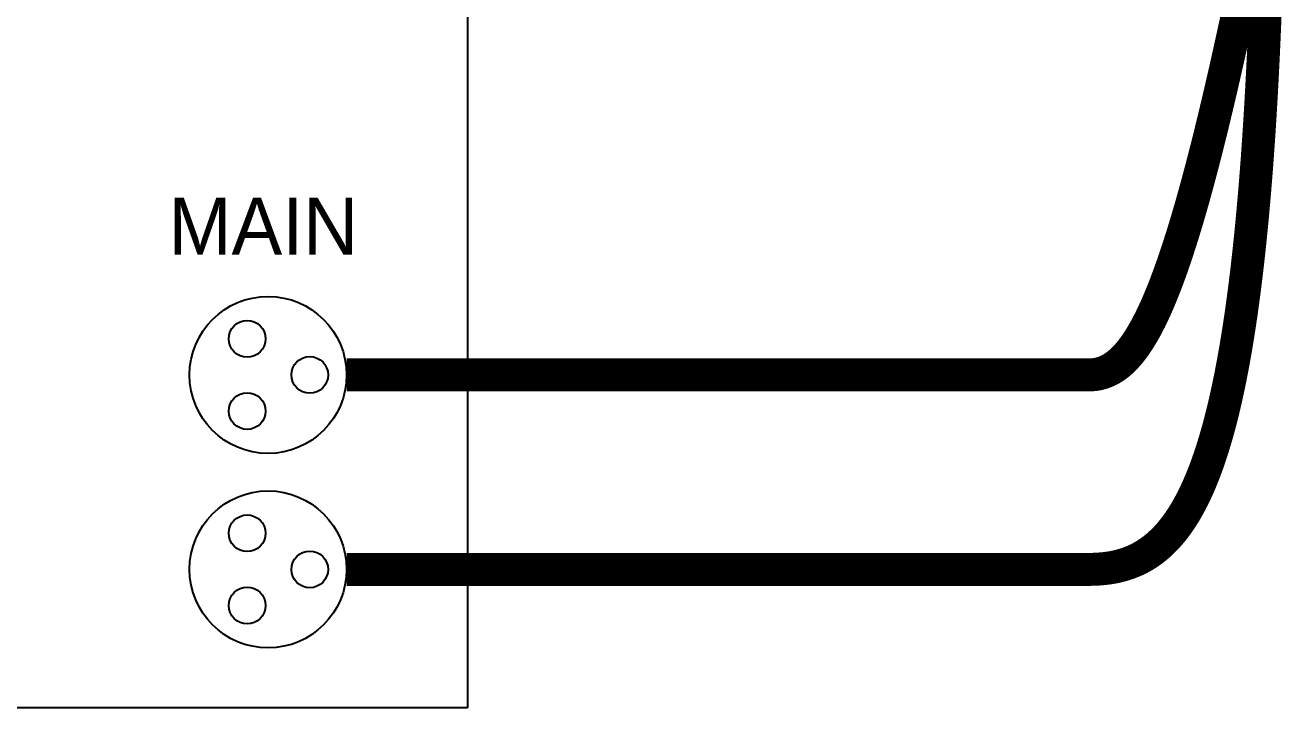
# Model space of a CAD drawing. Header units: millimetres. Extents: x 88 to 97873, y 32 to 55088.
# Drawn here: x 2886 to 3840, y 8223 to 8741 of the extents above; entities that cross this region are included whole.
import ezdxf

# ---------------------------------------------------------------- set-up
doc = ezdxf.new("R2010")
doc.units = ezdxf.units.MM
doc.header["$LTSCALE"] = 0.3
doc.layers.add('Ligação exterior', color=171, linetype='Continuous')
doc.styles.add('Standar', font='GOTHIC.TTF', dxfattribs={"height": 1.35})

msp = doc.modelspace()

# ---------------------------------------------------------------- linework, layer by layer
at = {"color": 30, "const_width": 25}
for points in [[(3693.53, 8327.76), (3693.76, 8327.76), (3693.99, 8327.76), (3694.22, 8327.77), (3694.45, 8327.77), (3694.68, 8327.77), (3694.91, 8327.77), (3695.14, 8327.77), (3695.37, 8327.78), (3695.6, 8327.78), (3695.83, 8327.78), (3696.06, 8327.79), (3696.29, 8327.79), (3696.51, 8327.8), (3696.74, 8327.8), (3696.97, 8327.81), (3697.2, 8327.82), (3697.43, 8327.82), (3697.65, 8327.83), (3697.88, 8327.84), (3698.11, 8327.85), (3698.34, 8327.86), (3698.56, 8327.87), (3698.79, 8327.88), (3699.02, 8327.89), (3699.25, 8327.9), (3699.47, 8327.91), (3699.7, 8327.92), (3699.92, 8327.93), (3700.15, 8327.95), (3700.38, 8327.96), (3700.6, 8327.97), (3700.83, 8327.99), (3701.05, 8328), (3701.28, 8328.01), (3701.5, 8328.03), (3701.73, 8328.05), (3701.95, 8328.06), (3702.18, 8328.08), (3702.4, 8328.1), (3702.63, 8328.11), (3702.85, 8328.13), (3703.08, 8328.15), (3703.3, 8328.17), (3703.52, 8328.19), (3703.75, 8328.21), (3703.97, 8328.23), (3704.2, 8328.25), (3704.42, 8328.28), (3704.64, 8328.3), (3704.86, 8328.32), (3705.09, 8328.34), (3705.31, 8328.37), (3705.53, 8328.39), (3705.76, 8328.42), (3705.98, 8328.44), (3706.2, 8328.47), (3706.42, 8328.49), (3706.64, 8328.52), (3706.86, 8328.55), (3707.09, 8328.58), (3707.31, 8328.61), (3707.53, 8328.64), (3707.75, 8328.66), (3707.97, 8328.69), (3708.19, 8328.73), (3708.41, 8328.76), (3708.63, 8328.79), (3708.85, 8328.82), (3709.07, 8328.85), (3709.29, 8328.89), (3709.51, 8328.92), (3709.73, 8328.96), (3709.95, 8328.99), (3710.17, 8329.03), (3710.39, 8329.06), (3710.61, 8329.1), (3710.83, 8329.14), (3711.04, 8329.17), (3711.26, 8329.21), (3711.48, 8329.25), (3711.7, 8329.29), (3711.92, 8329.33), (3712.13, 8329.37), (3712.35, 8329.41), (3712.57, 8329.46), (3712.79, 8329.5), (3713, 8329.54), (3713.22, 8329.59), (3713.44, 8329.63), (3713.65, 8329.67), (3713.87, 8329.72), (3714.09, 8329.77), (3714.3, 8329.81), (3714.52, 8329.86), (3714.74, 8329.91), (3714.95, 8329.96), (3715.17, 8330), (3715.38, 8330.05), (3715.6, 8330.1), (3715.81, 8330.16), (3716.03, 8330.21), (3716.24, 8330.26), (3716.46, 8330.31), (3716.67, 8330.36), (3716.89, 8330.42), (3717.1, 8330.47), (3717.31, 8330.53), (3717.53, 8330.58), (3717.74, 8330.64), (3717.95, 8330.7), (3718.17, 8330.75), (3718.38, 8330.81), (3718.59, 8330.87), (3718.81, 8330.93), (3719.02, 8330.99), (3719.23, 8331.05), (3719.44, 8331.11), (3719.66, 8331.18), (3719.87, 8331.24), (3720.08, 8331.3), (3720.29, 8331.37), (3720.5, 8331.43), (3720.71, 8331.5), (3720.93, 8331.56), (3721.14, 8331.63), (3721.35, 8331.7), (3721.56, 8331.76), (3721.77, 8331.83), (3721.98, 8331.9), (3722.19, 8331.97), (3722.4, 8332.04), (3722.61, 8332.11), (3722.82, 8332.18), (3723.03, 8332.26), (3723.24, 8332.33), (3723.45, 8332.4), (3723.66, 8332.48), (3723.87, 8332.55), (3724.07, 8332.63), (3724.28, 8332.71), (3724.49, 8332.78), (3724.7, 8332.86), (3724.91, 8332.94), (3725.12, 8333.02), (3725.32, 8333.1), (3725.53, 8333.18), (3725.74, 8333.26), (3725.95, 8333.35), (3726.15, 8333.43), (3726.36, 8333.51), (3726.57, 8333.6), (3726.77, 8333.68), (3726.98, 8333.77), (3727.19, 8333.85), (3727.39, 8333.94), (3727.6, 8334.03), (3727.8, 8334.12), (3728.01, 8334.21), (3728.21, 8334.3), (3728.42, 8334.39), (3728.62, 8334.48), (3728.83, 8334.57), (3729.03, 8334.66), (3729.24, 8334.76), (3729.44, 8334.85), (3729.65, 8334.95), (3729.85, 8335.04), (3730.06, 8335.14), (3730.26, 8335.24), (3730.46, 8335.34), (3730.67, 8335.43), (3730.87, 8335.53), (3731.07, 8335.63), (3731.28, 8335.74), (3731.48, 8335.84), (3731.68, 8335.94), (3731.88, 8336.04), (3732.09, 8336.15), (3732.29, 8336.25), (3732.49, 8336.36), (3732.69, 8336.47), (3732.89, 8336.57), (3733.09, 8336.68), (3733.29, 8336.79), (3733.5, 8336.9), (3733.7, 8337.01), (3733.9, 8337.12), (3734.1, 8337.23), (3734.3, 8337.34), (3734.5, 8337.46), (3734.7, 8337.57), (3734.9, 8337.69), (3735.1, 8337.8), (3735.3, 8337.92), (3735.5, 8338.04), (3735.7, 8338.16), (3735.9, 8338.27), (3736.09, 8338.39), (3736.29, 8338.51), (3736.49, 8338.64), (3736.69, 8338.76), (3736.89, 8338.88), (3737.09, 8339), (3737.28, 8339.13), (3737.48, 8339.26), (3737.68, 8339.38), (3737.88, 8339.51), (3738.07, 8339.64), (3738.27, 8339.76), (3738.47, 8339.89), (3738.66, 8340.02), (3738.86, 8340.16), (3739.06, 8340.29), (3739.25, 8340.42), (3739.45, 8340.55), (3739.64, 8340.69), (3739.84, 8340.82), (3740.03, 8340.96), (3740.23, 8341.1), (3740.42, 8341.24), (3740.62, 8341.37), (3740.81, 8341.51), (3741.01, 8341.65), (3741.2, 8341.8), (3741.4, 8341.94), (3741.59, 8342.08), (3741.78, 8342.22), (3741.98, 8342.37), (3742.17, 8342.51), (3742.37, 8342.66), (3742.56, 8342.81), (3742.75, 8342.96), (3742.94, 8343.1), (3743.14, 8343.25), (3743.33, 8343.41), (3743.52, 8343.56), (3743.71, 8343.71), (3743.91, 8343.86), (3744.1, 8344.02), (3744.29, 8344.17), (3744.48, 8344.33), (3744.67, 8344.48), (3744.86, 8344.64), (3745.05, 8344.8), (3745.24, 8344.96), (3745.43, 8345.12), (3745.62, 8345.28), (3745.81, 8345.44), (3746, 8345.61), (3746.19, 8345.77), (3746.38, 8345.94), (3746.57, 8346.1), (3746.76, 8346.27), (3746.95, 8346.44), (3747.14, 8346.61), (3747.33, 8346.78), (3747.52, 8346.95), (3747.71, 8347.12), (3747.89, 8347.29), (3748.08, 8347.46), (3748.27, 8347.64), (3748.46, 8347.81), (3748.64, 8347.99), (3748.83, 8348.16), (3749.02, 8348.34), (3749.21, 8348.52), (3749.39, 8348.7), (3749.58, 8348.88), (3749.77, 8349.06), (3749.95, 8349.24), (3750.14, 8349.43), (3750.32, 8349.61), (3750.51, 8349.8), (3750.69, 8349.98), (3750.88, 8350.17), (3751.07, 8350.36), (3751.25, 8350.55), (3751.43, 8350.74), (3751.62, 8350.93), (3751.8, 8351.12), (3751.99, 8351.31), (3752.17, 8351.51), (3752.36, 8351.7), (3752.54, 8351.9), (3752.72, 8352.1), (3752.91, 8352.29), (3753.09, 8352.49), (3753.27, 8352.69), (3753.46, 8352.89), (3753.64, 8353.09), (3753.82, 8353.3), (3754, 8353.5), (3754.18, 8353.7), (3754.37, 8353.91), (3754.55, 8354.12), (3754.73, 8354.32), (3754.91, 8354.53), (3755.09, 8354.74), (3755.27, 8354.95), (3755.45, 8355.16), (3755.63, 8355.38), (3755.81, 8355.59), (3755.99, 8355.81), (3756.17, 8356.02), (3756.35, 8356.24), (3756.53, 8356.46), (3756.71, 8356.67), (3756.89, 8356.89), (3757.07, 8357.11), (3757.25, 8357.34), (3757.43, 8357.56), (3757.61, 8357.78), (3757.79, 8358.01), (3757.96, 8358.23), (3758.14, 8358.46), (3758.32, 8358.69), (3758.5, 8358.92), (3758.68, 8359.15), (3758.85, 8359.38), (3759.03, 8359.61), (3759.21, 8359.84), (3759.38, 8360.08), (3759.56, 8360.31), (3759.74, 8360.55), (3759.91, 8360.78), (3760.09, 8361.02), (3760.26, 8361.26), (3760.44, 8361.5), (3760.62, 8361.74), (3760.79, 8361.99), (3760.97, 8362.23), (3761.14, 8362.47), (3761.32, 8362.72), (3761.49, 8362.97), (3761.66, 8363.21), (3761.84, 8363.46), (3762.01, 8363.71), (3762.19, 8363.96), (3762.36, 8364.22), (3762.53, 8364.47), (3762.71, 8364.72), (3762.88, 8364.98), (3763.05, 8365.23), (3763.22, 8365.49), (3763.4, 8365.75), (3763.57, 8366.01), (3763.74, 8366.27), (3763.91, 8366.53), (3764.08, 8366.8), (3764.26, 8367.06), (3764.43, 8367.32), (3764.6, 8367.59), (3764.77, 8367.86), (3764.94, 8368.13), (3765.11, 8368.4), (3765.28, 8368.67), (3765.45, 8368.94), (3765.62, 8369.21), (3765.79, 8369.48), (3765.96, 8369.76), (3766.13, 8370.04), (3766.3, 8370.31), (3766.47, 8370.59), (3766.64, 8370.87), (3766.8, 8371.15), (3766.97, 8371.43), (3767.14, 8371.72), (3767.31, 8372), (3767.48, 8372.29), (3767.65, 8372.57), (3767.81, 8372.86), (3767.98, 8373.15), (3768.15, 8373.44), (3768.31, 8373.73), (3768.48, 8374.02), (3768.65, 8374.31), (3768.81, 8374.61), (3768.98, 8374.9), (3769.15, 8375.2), (3769.31, 8375.5), (3769.48, 8375.8), (3769.64, 8376.1), (3769.81, 8376.4), (3769.97, 8376.7), (3770.14, 8377), (3770.3, 8377.31), (3770.47, 8377.62), (3770.63, 8377.92), (3770.79, 8378.23), (3770.96, 8378.54), (3771.12, 8378.85), (3771.29, 8379.16), (3771.45, 8379.48), (3771.61, 8379.79), (3771.77, 8380.11), (3771.94, 8380.42), (3772.1, 8380.74), (3772.26, 8381.06), (3772.42, 8381.38), (3772.59, 8381.7), (3772.75, 8382.02), (3772.91, 8382.35), (3773.07, 8382.67), (3773.23, 8383), (3773.39, 8383.32), (3773.55, 8383.65), (3773.71, 8383.98), (3773.87, 8384.31), (3774.03, 8384.65), (3774.19, 8384.98), (3774.35, 8385.31), (3774.51, 8385.65), (3774.67, 8385.99), (3774.83, 8386.33), (3774.99, 8386.66), (3775.15, 8387.01), (3775.31, 8387.35), (3775.47, 8387.69), (3775.62, 8388.03), (3775.78, 8388.38), (3775.94, 8388.73), (3776.1, 8389.08), (3776.26, 8389.42), (3776.41, 8389.78), (3776.57, 8390.13), (3776.73, 8390.48), (3776.88, 8390.83), (3777.04, 8391.19), (3777.2, 8391.55), (3777.35, 8391.9), (3777.51, 8392.26), (3777.66, 8392.62), (3777.82, 8392.99), (3777.97, 8393.35), (3778.13, 8393.71), (3778.28, 8394.08), (3778.44, 8394.45), (3778.59, 8394.81), (3778.75, 8395.18), (3778.9, 8395.55), (3779.05, 8395.93), (3779.21, 8396.3), (3779.36, 8396.67), (3779.52, 8397.05), (3779.67, 8397.43), (3779.82, 8397.81), (3779.97, 8398.19), (3780.13, 8398.57), (3780.28, 8398.95), (3780.43, 8399.33), (3780.58, 8399.72), (3780.73, 8400.1), (3780.89, 8400.49), (3781.04, 8400.88), (3781.19, 8401.27), (3781.34, 8401.66), (3781.49, 8402.05), (3781.64, 8402.45), (3781.79, 8402.84), (3781.94, 8403.24), (3782.09, 8403.64), (3782.24, 8404.04), (3782.39, 8404.44), (3782.54, 8404.84), (3782.69, 8405.24), (3782.84, 8405.65), (3782.98, 8406.05), (3783.13, 8406.46), (3783.28, 8406.87), (3783.43, 8407.28), (3783.58, 8407.69), (3783.72, 8408.1), (3783.87, 8408.52), (3784.02, 8408.93), (3784.17, 8409.35), (3784.31, 8409.76), (3784.46, 8410.18), (3784.61, 8410.6), (3784.75, 8411.03), (3784.9, 8411.45), (3785.04, 8411.87), (3785.19, 8412.3), (3785.33, 8412.73), (3785.48, 8413.16), (3785.62, 8413.59), (3785.77, 8414.02), (3785.91, 8414.45), (3786.06, 8414.88), (3786.2, 8415.32), (3786.35, 8415.76), (3786.49, 8416.19), (3786.63, 8416.63), (3786.78, 8417.08), (3786.92, 8417.52), (3787.06, 8417.96), (3787.21, 8418.41), (3787.35, 8418.85), (3787.49, 8419.3), (3787.63, 8419.75), (3787.77, 8420.2), (3787.92, 8420.65), (3788.06, 8421.11), (3788.2, 8421.56), (3788.34, 8422.02), (3788.48, 8422.48), (3788.62, 8422.93), (3788.76, 8423.39), (3788.9, 8423.86), (3789.04, 8424.32), (3789.18, 8424.78), (3789.32, 8425.25), (3789.46, 8425.72), (3789.6, 8426.19), (3789.74, 8426.66), (3789.88, 8427.13), (3790.02, 8427.6), (3790.16, 8428.08), (3790.29, 8428.55), (3790.43, 8429.03), (3790.57, 8429.51), (3790.71, 8429.99), (3790.84, 8430.47), (3790.98, 8430.95), (3791.12, 8431.44), (3791.25, 8431.93), (3791.39, 8432.41), (3791.53, 8432.9), (3791.66, 8433.39), (3791.8, 8433.88), (3791.94, 8434.38), (3792.07, 8434.87), (3792.21, 8435.37), (3792.34, 8435.87), (3792.48, 8436.36), (3792.61, 8436.87), (3792.75, 8437.37), (3792.88, 8437.87), (3793.01, 8438.38), (3793.15, 8438.88), (3793.28, 8439.39), (3793.41, 8439.9), (3793.55, 8440.41), (3793.68, 8440.92), (3793.81, 8441.44), (3793.95, 8441.95), (3794.08, 8442.47), (3794.21, 8442.99), (3794.34, 8443.51), (3794.47, 8444.03), (3794.6, 8444.55), (3794.74, 8445.07), (3794.87, 8445.6), (3795, 8446.13), (3795.13, 8446.66), (3795.26, 8447.19), (3795.39, 8447.72), (3795.52, 8448.25), (3795.65, 8448.79), (3795.78, 8449.32), (3795.91, 8449.86), (3796.04, 8450.4), (3796.17, 8450.94), (3796.29, 8451.48), (3796.42, 8452.03), (3796.55, 8452.57), (3796.68, 8453.12), (3796.81, 8453.67), (3796.93, 8454.22), (3797.06, 8454.77), (3797.19, 8455.32), (3797.32, 8455.87), (3797.44, 8456.43), (3797.57, 8456.99), (3797.7, 8457.55), (3797.82, 8458.11), (3797.95, 8458.67), (3798.07, 8459.23), (3798.2, 8459.8), (3798.32, 8460.36), (3798.45, 8460.93), (3798.57, 8461.5), (3798.7, 8462.07), (3798.82, 8462.65), (3798.95, 8463.22), (3799.07, 8463.8), (3799.2, 8464.37), (3799.32, 8464.95), (3799.44, 8465.53), (3799.57, 8466.12), (3799.69, 8466.7), (3799.81, 8467.29), (3799.93, 8467.87), (3800.06, 8468.46), (3800.18, 8469.05), (3800.3, 8469.64), (3800.42, 8470.24), (3800.54, 8470.83), (3800.66, 8471.43), (3800.79, 8472.03), (3800.91, 8472.63), (3801.03, 8473.23), (3801.15, 8473.83), (3801.27, 8474.43), (3801.39, 8475.04), (3801.51, 8475.65), (3801.63, 8476.26), (3801.75, 8476.87), (3801.86, 8477.48), (3801.98, 8478.09), (3802.1, 8478.71), (3802.22, 8479.33), (3802.34, 8479.95), (3802.46, 8480.57), (3802.57, 8481.19), (3802.69, 8481.81), (3802.81, 8482.44), (3802.93, 8483.06), (3803.04, 8483.69), (3803.16, 8484.32), (3803.28, 8484.95), (3803.39, 8485.59), (3803.51, 8486.22), (3803.62, 8486.86), (3803.74, 8487.5), (3803.85, 8488.14), (3803.97, 8488.78), (3804.08, 8489.42), (3804.2, 8490.07), (3804.31, 8490.71), (3804.43, 8491.36), (3804.54, 8492.01), (3804.66, 8492.66), (3804.77, 8493.32), (3804.88, 8493.97), (3805, 8494.63), (3805.11, 8495.28), (3805.22, 8495.94), (3805.33, 8496.61), (3805.45, 8497.27), (3805.56, 8497.93), (3805.67, 8498.6), (3805.78, 8499.27), (3805.89, 8499.94), (3806, 8500.61), (3806.11, 8501.28), (3806.22, 8501.96), (3806.34, 8502.63), (3806.45, 8503.31), (3806.56, 8503.99), (3806.67, 8504.67), (3806.77, 8505.35), (3806.88, 8506.04), (3806.99, 8506.73), (3807.1, 8507.41), (3807.21, 8508.1), (3807.32, 8508.8), (3807.43, 8509.49), (3807.54, 8510.18), (3807.64, 8510.88), (3807.75, 8511.58), (3807.86, 8512.28), (3807.96, 8512.98), (3808.07, 8513.68), (3808.18, 8514.39), (3808.28, 8515.1), (3808.39, 8515.8), (3808.5, 8516.52), (3808.6, 8517.23), (3808.71, 8517.94), (3808.81, 8518.66), (3808.92, 8519.37), (3809.02, 8520.09), (3809.13, 8520.81), (3809.23, 8521.54), (3809.34, 8522.26), (3809.44, 8522.99), (3809.54, 8523.71), (3809.65, 8524.44), (3809.75, 8525.17), (3809.85, 8525.91), (3809.96, 8526.64), (3810.06, 8527.38), (3810.16, 8528.12), (3810.26, 8528.86), (3810.37, 8529.6), (3810.47, 8530.34), (3810.57, 8531.09), (3810.67, 8531.83), (3810.77, 8532.58), (3810.87, 8533.33), (3810.97, 8534.08), (3811.07, 8534.84), (3811.17, 8535.59), (3811.27, 8536.35), (3811.37, 8537.11), (3811.47, 8537.87), (3811.57, 8538.63), (3811.67, 8539.4), (3811.77, 8540.16), (3811.87, 8540.93), (3811.97, 8541.7), (3812.06, 8542.47), (3812.16, 8543.25), (3812.26, 8544.02), (3812.36, 8544.8), (3812.45, 8545.58), (3812.55, 8546.36), (3812.65, 8547.14), (3812.74, 8547.93), (3812.84, 8548.71), (3812.94, 8549.5), (3813.03, 8550.29), (3813.13, 8551.08), (3813.22, 8551.87), (3813.32, 8552.67), (3813.41, 8553.47), (3813.51, 8554.27), (3813.6, 8555.07), (3813.69, 8555.87), (3813.79, 8556.67), (3813.88, 8557.48), (3813.98, 8558.29), (3814.07, 8559.1), (3814.16, 8559.91), (3814.25, 8560.72), (3814.35, 8561.54), (3814.44, 8562.35), (3814.53, 8563.17), (3814.62, 8563.99), (3814.72, 8564.82), (3814.81, 8565.64), (3814.9, 8566.47), (3814.99, 8567.29), (3815.08, 8568.12), (3815.17, 8568.96), (3815.26, 8569.79), (3815.35, 8570.62), (3815.44, 8571.46), (3815.53, 8572.3), (3815.62, 8573.14), (3815.71, 8573.98), (3815.8, 8574.83), (3815.88, 8575.68), (3815.97, 8576.52), (3816.06, 8577.37), (3816.15, 8578.23), (3816.24, 8579.08), (3816.32, 8579.94), (3816.41, 8580.8), (3816.5, 8581.65), (3816.58, 8582.52), (3816.67, 8583.38), (3816.76, 8584.25), (3816.84, 8585.11), (3816.93, 8585.98), (3817.01, 8586.85), (3817.1, 8587.73), (3817.18, 8588.6), (3817.27, 8589.48), (3817.35, 8590.36), (3817.44, 8591.24), (3817.52, 8592.12), (3817.61, 8593), (3817.69, 8593.89), (3817.77, 8594.78), (3817.86, 8595.67), (3817.94, 8596.56), (3818.02, 8597.45), (3818.1, 8598.35), (3818.19, 8599.25), (3818.27, 8600.15), (3818.35, 8601.05), (3818.43, 8601.95), (3818.51, 8602.86), (3818.59, 8603.76), (3818.68, 8604.67), (3818.76, 8605.59), (3818.84, 8606.5), (3818.92, 8607.41), (3819, 8608.33), (3819.08, 8609.25), (3819.16, 8610.17), (3819.23, 8611.09), (3819.31, 8612.02), (3819.39, 8612.95), (3819.47, 8613.87), (3819.55, 8614.8), (3819.63, 8615.74), (3819.7, 8616.67), (3819.78, 8617.61), (3819.86, 8618.55), (3819.94, 8619.49), (3820.01, 8620.43), (3820.09, 8621.37), (3820.17, 8622.32), (3820.24, 8623.27), (3820.32, 8624.22), (3820.39, 8625.17), (3820.47, 8626.13), (3820.54, 8627.08), (3820.62, 8628.04), (3820.69, 8629), (3820.77, 8629.96), (3820.84, 8630.93), (3820.92, 8631.89), (3820.99, 8632.86), (3821.06, 8633.83), (3821.14, 8634.8), (3821.21, 8635.78), (3821.28, 8636.75), (3821.35, 8637.73), (3821.43, 8638.71), (3821.5, 8639.69), (3821.57, 8640.68), (3821.64, 8641.66), (3821.71, 8642.65), (3821.78, 8643.64), (3821.85, 8644.63), (3821.92, 8645.63), (3821.99, 8646.62), (3822.06, 8647.62), (3822.13, 8648.62), (3822.2, 8649.63), (3822.27, 8650.63), (3822.34, 8651.64), (3822.41, 8652.64), (3822.48, 8653.65), (3822.55, 8654.67), (3822.62, 8655.68), (3822.68, 8656.7), (3822.75, 8657.72), (3822.82, 8658.74), (3822.89, 8659.76), (3822.95, 8660.78), (3823.02, 8661.81), (3823.09, 8662.84), (3823.15, 8663.87), (3823.22, 8664.9), (3823.28, 8665.94), (3823.35, 8666.98), (3823.41, 8668.01), (3823.48, 8669.06), (3823.54, 8670.1), (3823.61, 8671.14), (3823.67, 8672.19), (3823.74, 8673.24), (3823.8, 8674.29), (3823.86, 8675.35), (3823.93, 8676.4), (3823.99, 8677.46), (3824.05, 8678.52), (3824.11, 8679.58), (3824.18, 8680.64), (3824.24, 8681.71), (3824.3, 8682.78), (3824.36, 8683.85), (3824.42, 8684.92), (3824.48, 8685.99), (3824.54, 8687.07), (3824.61, 8688.15), (3824.67, 8689.23), (3824.73, 8690.31), (3824.79, 8691.4), (3824.84, 8692.48), (3824.9, 8693.57), (3824.96, 8694.66), (3825.02, 8695.76), (3825.08, 8696.85), (3825.14, 8697.95), (3825.2, 8699.05), (3825.25, 8700.15), (3825.31, 8701.26), (3825.37, 8702.36), (3825.43, 8703.47), (3825.48, 8704.58), (3825.54, 8705.69), (3825.6, 8706.81), (3825.65, 8707.92), (3825.71, 8709.04), (3825.76, 8710.16), (3825.82, 8711.29), (3825.87, 8712.41), (3825.93, 8713.54), (3825.98, 8714.67), (3826.04, 8715.8), (3826.09, 8716.93), (3826.15, 8718.07), (3826.2, 8719.21), (3826.25, 8720.35), (3826.31, 8721.49), (3826.36, 8722.63), (3826.41, 8723.78), (3826.46, 8724.93), (3826.51, 8726.08), (3826.57, 8727.23), (3826.62, 8728.39), (3826.67, 8729.55), (3826.72, 8730.71), (3826.77, 8731.87), (3826.82, 8733.03), (3826.87, 8734.2), (3826.92, 8735.37), (3826.97, 8736.54), (3827.02, 8737.71), (3827.07, 8738.88), (3827.12, 8740.06), (3827.17, 8741.24), (3827.22, 8742.42), (3827.27, 8743.6), (3827.31, 8744.79), (3827.36, 8745.98), (3827.41, 8747.17), (3827.46, 8748.36), (3827.5, 8749.56), (3827.55, 8750.75), (3827.6, 8751.95), (3827.64, 8753.15), (3827.69, 8754.36)], [(3130.33, 8327.76), (3693.53, 8327.76)]]:
    msp.add_lwpolyline(points, dxfattribs=at)
at = {"color": 1, "const_width": 25}
for points in [[(3693.53, 8475.33), (3693.65, 8475.33), (3693.77, 8475.33), (3693.89, 8475.33), (3694.01, 8475.34), (3694.13, 8475.34), (3694.25, 8475.34), (3694.37, 8475.34), (3694.49, 8475.34), (3694.61, 8475.35), (3694.73, 8475.35), (3694.85, 8475.36), (3694.97, 8475.36), (3695.09, 8475.36), (3695.21, 8475.37), (3695.33, 8475.38), (3695.45, 8475.38), (3695.57, 8475.39), (3695.69, 8475.39), (3695.81, 8475.4), (3695.93, 8475.41), (3696.05, 8475.42), (3696.17, 8475.42), (3696.29, 8475.43), (3696.41, 8475.44), (3696.52, 8475.45), (3696.64, 8475.46), (3696.76, 8475.47), (3696.88, 8475.48), (3697, 8475.49), (3697.12, 8475.51), (3697.24, 8475.52), (3697.36, 8475.53), (3697.48, 8475.54), (3697.6, 8475.56), (3697.72, 8475.57), (3697.83, 8475.58), (3697.95, 8475.6), (3698.07, 8475.61), (3698.19, 8475.63), (3698.31, 8475.64), (3698.43, 8475.66), (3698.55, 8475.68), (3698.67, 8475.69), (3698.78, 8475.71), (3698.9, 8475.73), (3699.02, 8475.75), (3699.14, 8475.77), (3699.26, 8475.78), (3699.38, 8475.8), (3699.5, 8475.82), (3699.61, 8475.84), (3699.73, 8475.87), (3699.85, 8475.89), (3699.97, 8475.91), (3700.09, 8475.93), (3700.21, 8475.95), (3700.33, 8475.98), (3700.44, 8476), (3700.56, 8476.02), (3700.68, 8476.05), (3700.8, 8476.07), (3700.92, 8476.1), (3701.03, 8476.12), (3701.15, 8476.15), (3701.27, 8476.18), (3701.39, 8476.2), (3701.51, 8476.23), (3701.62, 8476.26), (3701.74, 8476.29), (3701.86, 8476.32), (3701.98, 8476.35), (3702.1, 8476.38), (3702.21, 8476.41), (3702.33, 8476.44), (3702.45, 8476.47), (3702.57, 8476.5), (3702.69, 8476.53), (3702.8, 8476.56), (3702.92, 8476.6), (3703.04, 8476.63), (3703.16, 8476.66), (3703.27, 8476.7), (3703.39, 8476.73), (3703.51, 8476.77), (3703.63, 8476.8), (3703.74, 8476.84), (3703.86, 8476.88), (3703.98, 8476.92), (3704.1, 8476.95), (3704.21, 8476.99), (3704.33, 8477.03), (3704.45, 8477.07), (3704.57, 8477.11), (3704.68, 8477.15), (3704.8, 8477.19), (3704.92, 8477.23), (3705.04, 8477.27), (3705.15, 8477.32), (3705.27, 8477.36), (3705.39, 8477.4), (3705.51, 8477.44), (3705.62, 8477.49), (3705.74, 8477.53), (3705.86, 8477.58), (3705.97, 8477.62), (3706.09, 8477.67), (3706.21, 8477.72), (3706.33, 8477.76), (3706.44, 8477.81), (3706.56, 8477.86), (3706.68, 8477.91), (3706.79, 8477.96), (3706.91, 8478.01), (3707.03, 8478.06), (3707.15, 8478.11), (3707.26, 8478.16), (3707.38, 8478.21), (3707.5, 8478.26), (3707.61, 8478.32), (3707.73, 8478.37), (3707.85, 8478.42), (3707.96, 8478.48), (3708.08, 8478.53), (3708.2, 8478.59), (3708.31, 8478.64), (3708.43, 8478.7), (3708.55, 8478.76), (3708.67, 8478.82), (3708.78, 8478.87), (3708.9, 8478.93), (3709.02, 8478.99), (3709.13, 8479.05), (3709.25, 8479.11), (3709.37, 8479.17), (3709.48, 8479.23), (3709.6, 8479.3), (3709.72, 8479.36), (3709.83, 8479.42), (3709.95, 8479.48), (3710.07, 8479.55), (3710.18, 8479.61), (3710.3, 8479.68), (3710.42, 8479.74), (3710.53, 8479.81), (3710.65, 8479.88), (3710.77, 8479.94), (3710.88, 8480.01), (3711, 8480.08), (3711.12, 8480.15), (3711.23, 8480.22), (3711.35, 8480.29), (3711.47, 8480.36), (3711.58, 8480.43), (3711.7, 8480.5), (3711.82, 8480.57), (3711.93, 8480.65), (3712.05, 8480.72), (3712.17, 8480.79), (3712.28, 8480.87), (3712.4, 8480.94), (3712.52, 8481.02), (3712.63, 8481.1), (3712.75, 8481.17), (3712.87, 8481.25), (3712.98, 8481.33), (3713.1, 8481.41), (3713.22, 8481.48), (3713.33, 8481.56), (3713.45, 8481.64), (3713.56, 8481.73), (3713.68, 8481.81), (3713.8, 8481.89), (3713.91, 8481.97), (3714.03, 8482.05), (3714.15, 8482.14), (3714.26, 8482.22), (3714.38, 8482.31), (3714.5, 8482.39), (3714.61, 8482.48), (3714.73, 8482.57), (3714.85, 8482.65), (3714.96, 8482.74), (3715.08, 8482.83), (3715.2, 8482.92), (3715.31, 8483.01), (3715.43, 8483.1), (3715.55, 8483.19), (3715.66, 8483.28), (3715.78, 8483.37), (3715.89, 8483.47), (3716.01, 8483.56), (3716.13, 8483.65), (3716.24, 8483.75), (3716.36, 8483.84), (3716.48, 8483.94), (3716.59, 8484.04), (3716.71, 8484.13), (3716.83, 8484.23), (3716.94, 8484.33), (3717.06, 8484.43), (3717.18, 8484.53), (3717.29, 8484.63), (3717.41, 8484.73), (3717.53, 8484.83), (3717.64, 8484.93), (3717.76, 8485.03), (3717.88, 8485.14), (3717.99, 8485.24), (3718.11, 8485.34), (3718.23, 8485.45), (3718.34, 8485.56), (3718.46, 8485.66), (3718.58, 8485.77), (3718.69, 8485.88), (3718.81, 8485.98), (3718.93, 8486.09), (3719.04, 8486.2), (3719.16, 8486.31), (3719.28, 8486.42), (3719.39, 8486.54), (3719.51, 8486.65), (3719.63, 8486.76), (3719.74, 8486.87), (3719.86, 8486.99), (3719.98, 8487.1), (3720.09, 8487.22), (3720.21, 8487.33), (3720.33, 8487.45), (3720.44, 8487.57), (3720.56, 8487.69), (3720.68, 8487.8), (3720.79, 8487.92), (3720.91, 8488.04), (3721.03, 8488.16), (3721.14, 8488.28), (3721.26, 8488.41), (3721.38, 8488.53), (3721.49, 8488.65), (3721.61, 8488.78), (3721.73, 8488.9), (3721.84, 8489.03), (3721.96, 8489.15), (3722.08, 8489.28), (3722.19, 8489.41), (3722.31, 8489.53), (3722.43, 8489.66), (3722.55, 8489.79), (3722.66, 8489.92), (3722.78, 8490.05), (3722.9, 8490.18), (3723.01, 8490.31), (3723.13, 8490.45), (3723.25, 8490.58), (3723.36, 8490.71), (3723.48, 8490.85), (3723.6, 8490.98), (3723.72, 8491.12), (3723.83, 8491.26), (3723.95, 8491.39), (3724.07, 8491.53), (3724.18, 8491.67), (3724.3, 8491.81), (3724.42, 8491.95), (3724.54, 8492.09), (3724.65, 8492.23), (3724.77, 8492.38), (3724.89, 8492.52), (3725, 8492.66), (3725.12, 8492.81), (3725.24, 8492.95), (3725.36, 8493.1), (3725.47, 8493.24), (3725.59, 8493.39), (3725.71, 8493.54), (3725.83, 8493.69), (3725.94, 8493.84), (3726.06, 8493.99), (3726.18, 8494.14), (3726.3, 8494.29), (3726.41, 8494.44), (3726.53, 8494.6), (3726.65, 8494.75), (3726.77, 8494.9), (3726.88, 8495.06), (3727, 8495.21), (3727.12, 8495.37), (3727.24, 8495.53), (3727.35, 8495.69), (3727.47, 8495.84), (3727.59, 8496), (3727.71, 8496.16), (3727.83, 8496.33), (3727.94, 8496.49), (3728.06, 8496.65), (3728.18, 8496.81), (3728.3, 8496.98), (3728.42, 8497.14), (3728.53, 8497.31), (3728.65, 8497.47), (3728.77, 8497.64), (3728.89, 8497.81), (3729.01, 8497.97), (3729.12, 8498.14), (3729.24, 8498.31), (3729.36, 8498.48), (3729.48, 8498.65), (3729.6, 8498.83), (3729.71, 8499), (3729.83, 8499.17), (3729.95, 8499.35), (3730.07, 8499.52), (3730.19, 8499.7), (3730.31, 8499.87), (3730.42, 8500.05), (3730.54, 8500.23), (3730.66, 8500.41), (3730.78, 8500.59), (3730.9, 8500.77), (3731.02, 8500.95), (3731.13, 8501.13), (3731.25, 8501.31), (3731.37, 8501.5), (3731.49, 8501.68), (3731.61, 8501.87), (3731.73, 8502.05), (3731.85, 8502.24), (3731.97, 8502.43), (3732.08, 8502.61), (3732.2, 8502.8), (3732.32, 8502.99), (3732.44, 8503.18), (3732.56, 8503.37), (3732.68, 8503.57), (3732.8, 8503.76), (3732.92, 8503.95), (3733.04, 8504.15), (3733.16, 8504.34), (3733.27, 8504.54), (3733.39, 8504.73), (3733.51, 8504.93), (3733.63, 8505.13), (3733.75, 8505.33), (3733.87, 8505.53), (3733.99, 8505.73), (3734.11, 8505.93), (3734.23, 8506.13), (3734.35, 8506.33), (3734.47, 8506.54), (3734.59, 8506.74), (3734.71, 8506.95), (3734.83, 8507.15), (3734.95, 8507.36), (3735.07, 8507.57), (3735.19, 8507.78), (3735.31, 8507.99), (3735.42, 8508.2), (3735.54, 8508.41), (3735.66, 8508.62), (3735.78, 8508.83), (3735.9, 8509.05), (3736.02, 8509.26), (3736.14, 8509.48), (3736.26, 8509.69), (3736.38, 8509.91), (3736.5, 8510.13), (3736.63, 8510.34), (3736.75, 8510.56), (3736.87, 8510.78), (3736.99, 8511), (3737.11, 8511.23), (3737.23, 8511.45), (3737.35, 8511.67), (3737.47, 8511.9), (3737.59, 8512.12), (3737.71, 8512.35), (3737.83, 8512.57), (3737.95, 8512.8), (3738.07, 8513.03), (3738.19, 8513.26), (3738.31, 8513.49), (3738.43, 8513.72), (3738.55, 8513.95), (3738.67, 8514.18), (3738.8, 8514.42), (3738.92, 8514.65), (3739.04, 8514.89), (3739.16, 8515.12), (3739.28, 8515.36), (3739.4, 8515.6), (3739.52, 8515.83), (3739.64, 8516.07), (3739.76, 8516.31), (3739.89, 8516.55), (3740.01, 8516.8), (3740.13, 8517.04), (3740.25, 8517.28), (3740.37, 8517.53), (3740.49, 8517.77), (3740.62, 8518.02), (3740.74, 8518.27), (3740.86, 8518.51), (3740.98, 8518.76), (3741.1, 8519.01), (3741.22, 8519.26), (3741.35, 8519.51), (3741.47, 8519.77), (3741.59, 8520.02), (3741.71, 8520.27), (3741.83, 8520.53), (3741.96, 8520.78), (3742.08, 8521.04), (3742.2, 8521.3), (3742.32, 8521.56), (3742.45, 8521.81), (3742.57, 8522.07), (3742.69, 8522.34), (3742.81, 8522.6), (3742.94, 8522.86), (3743.06, 8523.12), (3743.18, 8523.39), (3743.3, 8523.65), (3743.43, 8523.92), (3743.55, 8524.19), (3743.67, 8524.46), (3743.8, 8524.72), (3743.92, 8524.99), (3744.04, 8525.27), (3744.16, 8525.54), (3744.29, 8525.81), (3744.41, 8526.08), (3744.53, 8526.36), (3744.66, 8526.63), (3744.78, 8526.91), (3744.9, 8527.19), (3745.03, 8527.46), (3745.15, 8527.74), (3745.27, 8528.02), (3745.4, 8528.3), (3745.52, 8528.58), (3745.65, 8528.87), (3745.77, 8529.15), (3745.89, 8529.44), (3746.02, 8529.72), (3746.14, 8530.01), (3746.27, 8530.29), (3746.39, 8530.58), (3746.51, 8530.87), (3746.64, 8531.16), (3746.76, 8531.45), (3746.89, 8531.74), (3747.01, 8532.04), (3747.14, 8532.33), (3747.26, 8532.62), (3747.39, 8532.92), (3747.51, 8533.22), (3747.63, 8533.51), (3747.76, 8533.81), (3747.88, 8534.11), (3748.01, 8534.41), (3748.13, 8534.71), (3748.26, 8535.01), (3748.38, 8535.32), (3748.51, 8535.62), (3748.63, 8535.93), (3748.76, 8536.23), (3748.89, 8536.54), (3749.01, 8536.85), (3749.14, 8537.15), (3749.26, 8537.46), (3749.39, 8537.77), (3749.51, 8538.09), (3749.64, 8538.4), (3749.76, 8538.71), (3749.89, 8539.03), (3750.02, 8539.34), (3750.14, 8539.66), (3750.27, 8539.97), (3750.39, 8540.29), (3750.52, 8540.61), (3750.65, 8540.93), (3750.77, 8541.25), (3750.9, 8541.57), (3751.03, 8541.9), (3751.15, 8542.22), (3751.28, 8542.55), (3751.41, 8542.87), (3751.53, 8543.2), (3751.66, 8543.53), (3751.79, 8543.85), (3751.91, 8544.18), (3752.04, 8544.52), (3752.17, 8544.85), (3752.29, 8545.18), (3752.42, 8545.51), (3752.55, 8545.85), (3752.68, 8546.18), (3752.8, 8546.52), (3752.93, 8546.86), (3753.06, 8547.2), (3753.19, 8547.54), (3753.31, 8547.88), (3753.44, 8548.22), (3753.57, 8548.56), (3753.7, 8548.9), (3753.82, 8549.25), (3753.95, 8549.59), (3754.08, 8549.94), (3754.21, 8550.29), (3754.34, 8550.64), (3754.46, 8550.99), (3754.59, 8551.34), (3754.72, 8551.69), (3754.85, 8552.04), (3754.98, 8552.39), (3755.11, 8552.75), (3755.24, 8553.1), (3755.37, 8553.46), (3755.49, 8553.82), (3755.62, 8554.18), (3755.75, 8554.54), (3755.88, 8554.9), (3756.01, 8555.26), (3756.14, 8555.62), (3756.27, 8555.98), (3756.4, 8556.35), (3756.53, 8556.71), (3756.66, 8557.08), (3756.79, 8557.45), (3756.92, 8557.82), (3757.05, 8558.19), (3757.18, 8558.56), (3757.31, 8558.93), (3757.44, 8559.3), (3757.57, 8559.68), (3757.7, 8560.05), (3757.83, 8560.43), (3757.96, 8560.8), (3758.09, 8561.18), (3758.22, 8561.56), (3758.35, 8561.94), (3758.48, 8562.32), (3758.61, 8562.7), (3758.74, 8563.09), (3758.87, 8563.47), (3759, 8563.85), (3759.13, 8564.24), (3759.26, 8564.63), (3759.4, 8565.02), (3759.53, 8565.41), (3759.66, 8565.8), (3759.79, 8566.19), (3759.92, 8566.58), (3760.05, 8566.97), (3760.19, 8567.37), (3760.32, 8567.76), (3760.45, 8568.16), (3760.58, 8568.56), (3760.71, 8568.96), (3760.84, 8569.36), (3760.98, 8569.76), (3761.11, 8570.16), (3761.24, 8570.56), (3761.37, 8570.97), (3761.51, 8571.37), (3761.64, 8571.78), (3761.77, 8572.19), (3761.9, 8572.59), (3762.04, 8573), (3762.17, 8573.41), (3762.3, 8573.83), (3762.44, 8574.24), (3762.57, 8574.65), (3762.7, 8575.07), (3762.84, 8575.48), (3762.97, 8575.9), (3763.1, 8576.32), (3763.24, 8576.74), (3763.37, 8577.16), (3763.5, 8577.58), (3763.64, 8578), (3763.77, 8578.42), (3763.91, 8578.85), (3764.04, 8579.28), (3764.18, 8579.7), (3764.31, 8580.13), (3764.44, 8580.56), (3764.58, 8580.99), (3764.71, 8581.42), (3764.85, 8581.85), (3764.98, 8582.29), (3765.12, 8582.72), (3765.25, 8583.16), (3765.39, 8583.59), (3765.52, 8584.03), (3765.66, 8584.47), (3765.79, 8584.91), (3765.93, 8585.35), (3766.06, 8585.79), (3766.2, 8586.23), (3766.34, 8586.68), (3766.47, 8587.12), (3766.61, 8587.57), (3766.74, 8588.02), (3766.88, 8588.47), (3767.02, 8588.92), (3767.15, 8589.37), (3767.29, 8589.82), (3767.42, 8590.27), (3767.56, 8590.73), (3767.7, 8591.18), (3767.83, 8591.64), (3767.97, 8592.1), (3768.11, 8592.56), (3768.25, 8593.02), (3768.38, 8593.48), (3768.52, 8593.94), (3768.66, 8594.4), (3768.79, 8594.87), (3768.93, 8595.33), (3769.07, 8595.8), (3769.21, 8596.27), (3769.35, 8596.74), (3769.48, 8597.21), (3769.62, 8597.68), (3769.76, 8598.15), (3769.9, 8598.62), (3770.04, 8599.1), (3770.17, 8599.58), (3770.31, 8600.05), (3770.45, 8600.53), (3770.59, 8601.01), (3770.73, 8601.49), (3770.87, 8601.97), (3771.01, 8602.45), (3771.15, 8602.94), (3771.28, 8603.42), (3771.42, 8603.91), (3771.56, 8604.4), (3771.7, 8604.89), (3771.84, 8605.38), (3771.98, 8605.87), (3772.12, 8606.36), (3772.26, 8606.85), (3772.4, 8607.35), (3772.54, 8607.84), (3772.68, 8608.34), (3772.82, 8608.84), (3772.96, 8609.34), (3773.1, 8609.84), (3773.24, 8610.34), (3773.38, 8610.84), (3773.53, 8611.34), (3773.67, 8611.85), (3773.81, 8612.35), (3773.95, 8612.86), (3774.09, 8613.37), (3774.23, 8613.88), (3774.37, 8614.39), (3774.51, 8614.9), (3774.66, 8615.42), (3774.8, 8615.93), (3774.94, 8616.44), (3775.08, 8616.96), (3775.22, 8617.48), (3775.37, 8618), (3775.51, 8618.52), (3775.65, 8619.04), (3775.79, 8619.56), (3775.94, 8620.09), (3776.08, 8620.61), (3776.22, 8621.14), (3776.36, 8621.67), (3776.51, 8622.19), (3776.65, 8622.72), (3776.79, 8623.25), (3776.94, 8623.79), (3777.08, 8624.32), (3777.22, 8624.85), (3777.37, 8625.39), (3777.51, 8625.93), (3777.66, 8626.47), (3777.8, 8627.01), (3777.94, 8627.55), (3778.09, 8628.09), (3778.23, 8628.63), (3778.38, 8629.18), (3778.52, 8629.72), (3778.67, 8630.27), (3778.81, 8630.82), (3778.96, 8631.36), (3779.1, 8631.92), (3779.25, 8632.47), (3779.39, 8633.02), (3779.54, 8633.57), (3779.68, 8634.13), (3779.83, 8634.69), (3779.97, 8635.24), (3780.12, 8635.8), (3780.26, 8636.36), (3780.41, 8636.92), (3780.56, 8637.49), (3780.7, 8638.05), (3780.85, 8638.62), (3781, 8639.18), (3781.14, 8639.75), (3781.29, 8640.32), (3781.44, 8640.89), (3781.58, 8641.46), (3781.73, 8642.03), (3781.88, 8642.61), (3782.02, 8643.18), (3782.17, 8643.76), (3782.32, 8644.34), (3782.47, 8644.91), (3782.62, 8645.49), (3782.76, 8646.08), (3782.91, 8646.66), (3783.06, 8647.24), (3783.21, 8647.83), (3783.36, 8648.41), (3783.5, 8649), (3783.65, 8649.59), (3783.8, 8650.18), (3783.95, 8650.77), (3784.1, 8651.36), (3784.25, 8651.96), (3784.4, 8652.55), (3784.55, 8653.15), (3784.7, 8653.75), (3784.85, 8654.35), (3785, 8654.95), (3785.15, 8655.55), (3785.3, 8656.15), (3785.45, 8656.75), (3785.6, 8657.36), (3785.75, 8657.97), (3785.9, 8658.57), (3786.05, 8659.18), (3786.2, 8659.79), (3786.35, 8660.41), (3786.5, 8661.02), (3786.65, 8661.63), (3786.8, 8662.25), (3786.95, 8662.87), (3787.1, 8663.48), (3787.26, 8664.1), (3787.41, 8664.72), (3787.56, 8665.35), (3787.71, 8665.97), (3787.86, 8666.59), (3788.02, 8667.22), (3788.17, 8667.85), (3788.32, 8668.48), (3788.47, 8669.11), (3788.63, 8669.74), (3788.78, 8670.37), (3788.93, 8671), (3789.08, 8671.64), (3789.24, 8672.27), (3789.39, 8672.91), (3789.54, 8673.55), (3789.7, 8674.19), (3789.85, 8674.83), (3790.01, 8675.47), (3790.16, 8676.12), (3790.31, 8676.76), (3790.47, 8677.41), (3790.62, 8678.06), (3790.78, 8678.71), (3790.93, 8679.36), (3791.09, 8680.01), (3791.24, 8680.66), (3791.4, 8681.32), (3791.55, 8681.98), (3791.71, 8682.63), (3791.86, 8683.29), (3792.02, 8683.95), (3792.17, 8684.61), (3792.33, 8685.28), (3792.48, 8685.94), (3792.64, 8686.6), (3792.8, 8687.27), (3792.95, 8687.94), (3793.11, 8688.61), (3793.27, 8689.28), (3793.42, 8689.95), (3793.58, 8690.62), (3793.74, 8691.3), (3793.89, 8691.97), (3794.05, 8692.65), (3794.21, 8693.33), (3794.37, 8694.01), (3794.52, 8694.69), (3794.68, 8695.38), (3794.84, 8696.06), (3795, 8696.74), (3795.16, 8697.43), (3795.31, 8698.12), (3795.47, 8698.81), (3795.63, 8699.5), (3795.79, 8700.19), (3795.95, 8700.89), (3796.11, 8701.58), (3796.27, 8702.28), (3796.43, 8702.97), (3796.59, 8703.67), (3796.75, 8704.37), (3796.91, 8705.08), (3797.07, 8705.78), (3797.23, 8706.48), (3797.39, 8707.19), (3797.55, 8707.9), (3797.71, 8708.6), (3797.87, 8709.31), (3798.03, 8710.03), (3798.19, 8710.74), (3798.35, 8711.45), (3798.51, 8712.17), (3798.67, 8712.88), (3798.83, 8713.6), (3798.99, 8714.32), (3799.16, 8715.04), (3799.32, 8715.77), (3799.48, 8716.49), (3799.64, 8717.21), (3799.8, 8717.94), (3799.97, 8718.67), (3800.13, 8719.4), (3800.29, 8720.13), (3800.45, 8720.86), (3800.62, 8721.59), (3800.78, 8722.33), (3800.94, 8723.07), (3801.11, 8723.8), (3801.27, 8724.54), (3801.43, 8725.28), (3801.6, 8726.02), (3801.76, 8726.77), (3801.93, 8727.51), (3802.09, 8728.26), (3802.25, 8729.01), (3802.42, 8729.75), (3802.58, 8730.5), (3802.75, 8731.26), (3802.91, 8732.01), (3803.08, 8732.76), (3803.24, 8733.52), (3803.41, 8734.28), (3803.58, 8735.04), (3803.74, 8735.8), (3803.91, 8736.56), (3804.07, 8737.32), (3804.24, 8738.08), (3804.41, 8738.85), (3804.57, 8739.62), (3804.74, 8740.39), (3804.91, 8741.16), (3805.07, 8741.93), (3805.24, 8742.7), (3805.41, 8743.48), (3805.57, 8744.25), (3805.74, 8745.03), (3805.91, 8745.81), (3806.08, 8746.59), (3806.24, 8747.37), (3806.41, 8748.15), (3806.58, 8748.94), (3806.75, 8749.72), (3806.92, 8750.51), (3807.09, 8751.3), (3807.26, 8752.09), (3807.42, 8752.88), (3807.59, 8753.67)], [(3130.33, 8475.33), (3693.53, 8475.33)]]:
    msp.add_lwpolyline(points, dxfattribs=at)
at = {"layer": 'Ligação exterior', "color": 7, "linetype": 'Continuous', "lineweight": -3}
for p, q in [((3222.13, 9509.46), (3222.13, 8222.66)), ((3222.13, 8222.66), (2111.38, 8222.66))]:
    msp.add_line(p, q, dxfattribs=at)
at = {"layer": 'Ligação exterior', "color": 1, "linetype": 'Continuous', "lineweight": -3}
for centre, radius in [((3070.77, 8475.33), 59.57), ((3054.94, 8502.75), 13.93), ((3102.42, 8475.33), 13.93), ((3054.94, 8447.92), 13.93)]:
    msp.add_circle(centre, radius, dxfattribs=at)
at = {"layer": 'Ligação exterior', "color": 30, "linetype": 'Continuous', "lineweight": -3}
for centre, radius in [((3070.77, 8327.76), 59.57), ((3054.94, 8355.18), 13.93), ((3102.42, 8327.76), 13.93), ((3054.94, 8300.35), 13.93)]:
    msp.add_circle(centre, radius, dxfattribs=at)

# ---------------------------------------------------------------- texts
at = {"layer": 'Ligação exterior', "color": 7, "style": 'Standar'}
msp.add_text('MAIN', height=43.076, dxfattribs=at).set_placement((2995.09, 8566.67))

doc.saveas('drawing.dxf')
